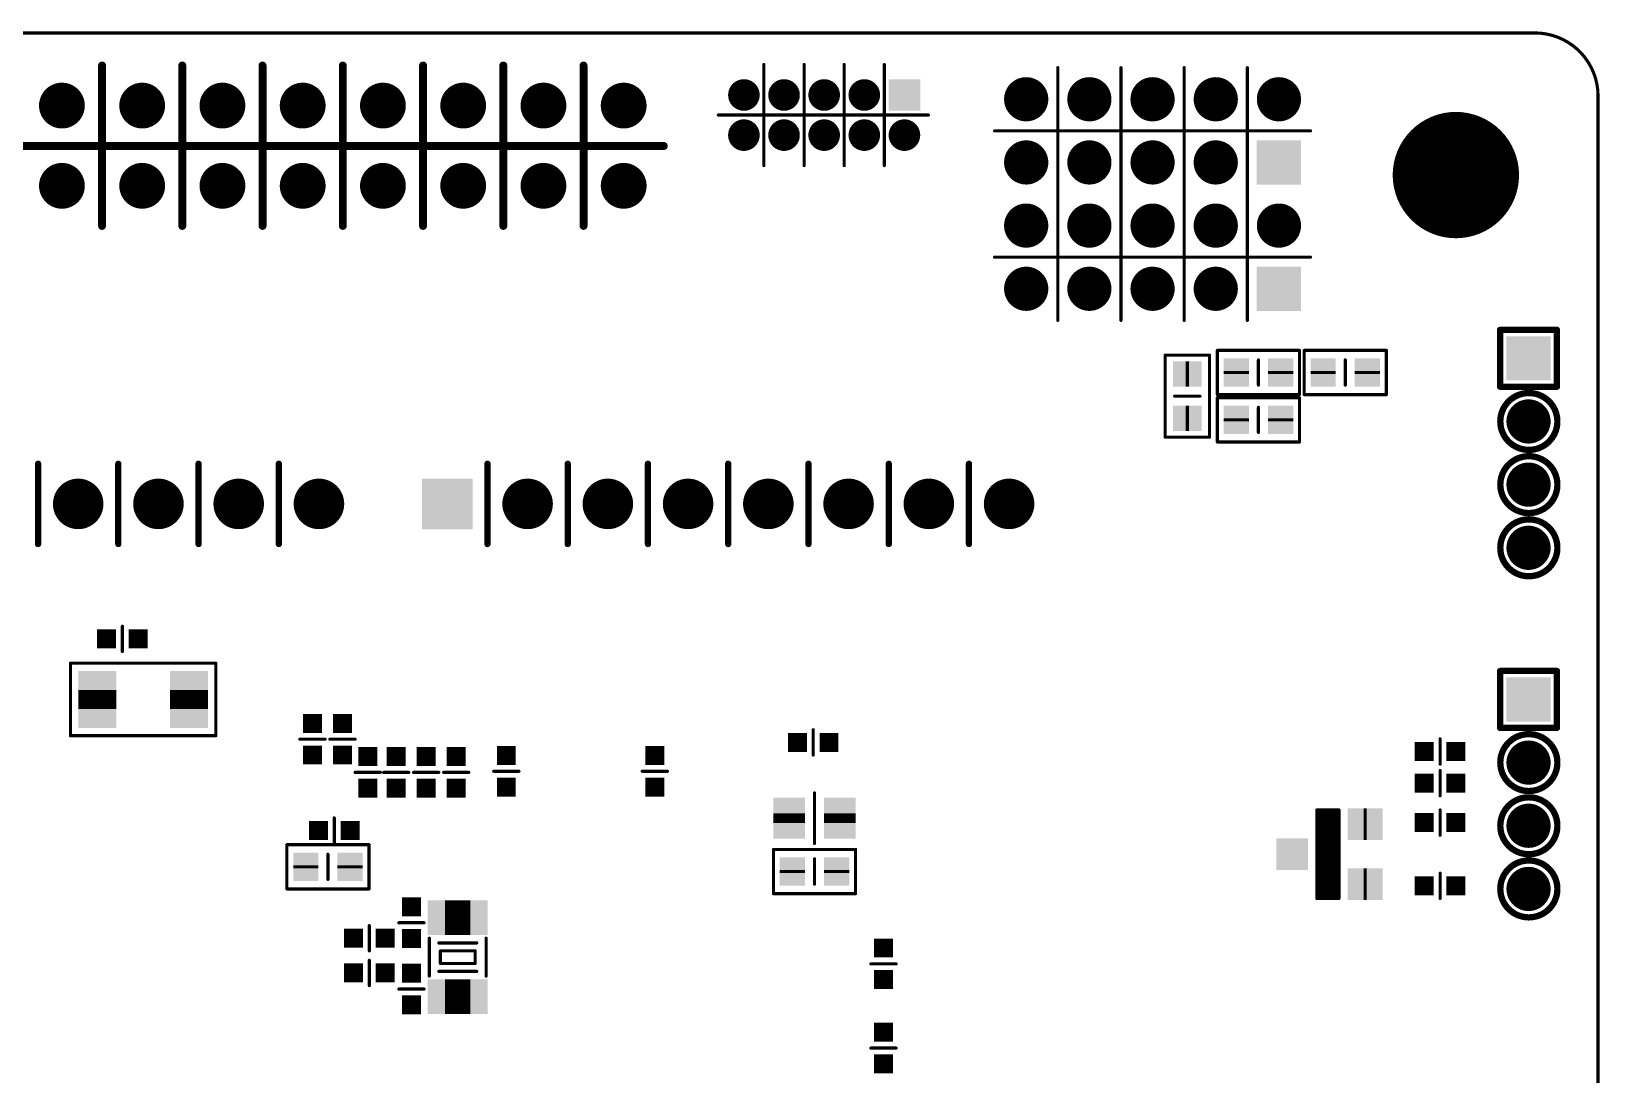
# Model space of a CAD drawing. Extents: x 100 to 205, y 100 to 175.
# Drawn here: x 155.41 to 205.05, y 142.02 to 175.05 of the extents above; entities that cross this region are included whole.
import ezdxf

# ---------------------------------------------------------------- set-up
doc = ezdxf.new("R2010")
doc.units = 0
doc.layers.get('0').update_dxf_attribs({"linetype": 'CONTINUOUS'})
doc.layers.add('MASK-BOTTOM_PHO', color=5, linetype='CONTINUOUS')
doc.layers.add('SILK-BOTTOM_PHO', color=14, linetype='CONTINUOUS')

# ---------------------------------------------------------------- blocks, each defined once
blk = doc.blocks.new('ROUND_31')
at = {"const_width": 0.5}
blk.add_lwpolyline([(-0.25, 0, 1), (0.25, 0, 1)], format="xyb", close=True, dxfattribs=at)
blk = doc.blocks.new('ROUND_32')
at = {"const_width": 1.999996}
blk.add_lwpolyline([(-0.999998, 0, 1), (0.999998, 0, 1)], format="xyb", close=True, dxfattribs=at)
blk = doc.blocks.new('SQUARE_33')
blk.add_solid([(0.499998, 0.499998), (0.499998, -0.499998), (-0.499998, 0.499998), (-0.499998, -0.499998)])
blk = doc.blocks.new('ROUND_130')
at = {"const_width": 0.700024}
blk.add_lwpolyline([(-0.350012, 0, 1), (0.350012, 0, 1)], format="xyb", close=True, dxfattribs=at)
blk = doc.blocks.new('SQUARE_132')
blk.add_solid([(0.700024, 0.700024), (0.700024, -0.700024), (-0.700024, 0.700024), (-0.700024, -0.700024)])
blk = doc.blocks.new('SQUARE_170')
blk.add_solid([(0.799972, 0.799972), (0.799972, -0.799972), (-0.799972, 0.799972), (-0.799972, -0.799972)])
blk = doc.blocks.new('ROUND_171')
at = {"const_width": 0.799972}
blk.add_lwpolyline([(-0.399986, 0, 1), (0.399986, 0, 1)], format="xyb", close=True, dxfattribs=at)
blk = doc.blocks.new('SQUARE_181')
blk.add_solid([(0.700024, 0.700024), (0.700024, -0.700024), (-0.700024, 0.700024), (-0.700024, -0.700024)])
blk = doc.blocks.new('ROUND_182')
at = {"const_width": 0.700024}
blk.add_lwpolyline([(-0.350012, 0, 1), (0.350012, 0, 1)], format="xyb", close=True, dxfattribs=at)
blk = doc.blocks.new('SQUARE_191')
blk.add_solid([(0.299974, 0.299974), (0.299974, -0.299974), (-0.299974, 0.299974), (-0.299974, -0.299974)])
blk = doc.blocks.new('ROUND_235')
at = {"const_width": 0.725042}
blk.add_lwpolyline([(-0.362522, 0, 1), (0.362522, 0, 1)], format="xyb", close=True, dxfattribs=at)
blk = doc.blocks.new('ROUND_1')
at = {"const_width": 0.050038}
blk.add_lwpolyline([(-0.025018, 0, 1), (0.025018, 0, 1)], format="xyb", close=True, dxfattribs=at)
blk = doc.blocks.new('SQUARE_48')
blk.add_solid([(0.599948, 0.599948), (0.599948, -0.599948), (-0.599948, 0.599948), (-0.599948, -0.599948)])
blk = doc.blocks.new('SQUARE_152')
blk.add_solid([(0.550036, 0.550036), (0.550036, -0.550036), (-0.550036, 0.550036), (-0.550036, -0.550036)])
blk = doc.blocks.new('SQUARE_188')
blk.add_solid([(0.40005, 0.40005), (0.40005, -0.40005), (-0.40005, 0.40005), (-0.40005, -0.40005)])
blk = doc.blocks.new('ROUND_6')
at = {"const_width": 0.099948}
blk.add_lwpolyline([(-0.049974, 0, 1), (0.049974, 0, 1)], format="xyb", close=True, dxfattribs=at)
blk = doc.blocks.new('ROUND_22')
at = {"const_width": 0.124968}
blk.add_lwpolyline([(-0.062484, 0, 1), (0.062484, 0, 1)], format="xyb", close=True, dxfattribs=at)

msp = doc.modelspace()

# ---------------------------------------------------------------- linework, layer by layer
at = {"layer": 'MASK-BOTTOM_PHO'}
for points, const_width in [([(102.00005, 174.999904), (203.000102, 174.999904)], 0.100076), ([(205.000098, 172.999908), (205.000098, 102.00005)], 0.100076), ([(192.049908, 164.200078), (191.950086, 164.200078)], 0.8001), ([(193.550032, 164.2999), (193.550032, 164.200078)], 0.8001), ([(194.95008, 164.2999), (194.95008, 164.200078)], 0.8001), ([(196.30009, 164.200078), (196.30009, 164.2999)], 0.8001), ([(197.699884, 164.200078), (197.699884, 164.2999)], 0.8001), ([(192.049908, 162.80003), (191.950086, 162.80003)], 0.8001), ([(193.550032, 162.799776), (193.550032, 162.700208)], 0.8001), ([(194.95008, 162.799776), (194.95008, 162.700208)], 0.8001), ([(157.500066, 154.200098), (157.500066, 153.599896)], 1.199896), ([(160.399984, 154.200098), (160.399984, 153.599896)], 1.199896), ([(179.399946, 150.288752), (179.399946, 149.988778)], 0.999996), ([(180.999892, 150.288752), (180.999892, 149.988778)], 0.999996), ([(197.579996, 149.949916), (197.680072, 149.949916)], 0.999996), ([(164.100002, 148.550122), (164.100002, 148.649944)], 0.8001), ([(165.50005, 148.550122), (165.50005, 148.649944)], 0.8001), ([(179.500022, 148.500338), (179.500022, 148.400516)], 0.8001), ([(180.90007, 148.500338), (180.90007, 148.400516)], 0.8001), ([(197.579996, 148.049996), (197.680072, 148.049996)], 0.999996), ([(169.30878, 146.9898), (168.50868, 146.9898)], 1.100072), ([(169.30878, 144.489932), (168.50868, 144.489932)], 1.100072)]:
    msp.add_lwpolyline(points, dxfattribs=dict(at, const_width=const_width))
at = {"layer": 'MASK-BOTTOM_PHO', "const_width": 0.100076}
msp.add_lwpolyline([(205.000098, 172.999908, 0.4142136), (203.000102, 174.999904)], format="xyb", dxfattribs=at)
at = {"layer": 'SILK-BOTTOM_PHO'}
for points, const_width in [([(102.00005, 174.999904), (203.000102, 174.999904)], 0.100076), ([(157.649926, 173.969934), (157.649926, 168.889934)], 0.249936), ([(160.189926, 173.969934), (160.189926, 168.889934)], 0.249936), ([(162.729926, 173.969934), (162.729926, 168.889934)], 0.249936), ([(165.269926, 173.969934), (165.269926, 168.889934)], 0.249936), ([(167.809926, 173.969934), (167.809926, 168.889934)], 0.249936), ([(170.349926, 173.969934), (170.349926, 168.889934)], 0.249936), ([(172.889926, 173.969934), (172.889926, 168.889934)], 0.249936), ([(178.597814, 170.800014), (178.597814, 173.999906)], 0.100076), ([(179.870354, 170.800014), (179.870354, 173.999906)], 0.100076), ([(181.140354, 170.800014), (181.140354, 173.999906)], 0.100076), ([(182.410354, 170.800014), (182.410354, 173.999906)], 0.100076), ([(187.900056, 169.900092), (187.900056, 173.900084)], 0.100076), ([(189.900052, 169.900092), (189.900052, 173.900084)], 0.100076), ([(191.900048, 169.900092), (191.900048, 173.900084)], 0.100076), ([(193.900044, 169.900092), (193.900044, 173.900084)], 0.100076), ([(205.000098, 172.999908), (205.000098, 102.00005)], 0.100076), ([(183.805322, 172.39996), (177.155348, 172.39996)], 0.100076), ([(195.90004, 171.900088), (185.90006, 171.900088)], 0.100076), ([(150.154894, 171.420028), (175.429926, 171.420028)], 0.249936), ([(187.900056, 165.9001), (187.900056, 169.900092)], 0.100076), ([(189.900052, 165.9001), (189.900052, 169.900092)], 0.100076), ([(191.900048, 165.9001), (191.900048, 169.900092)], 0.100076), ([(193.900044, 165.9001), (193.900044, 169.900092)], 0.100076), ([(195.90004, 167.900096), (185.90006, 167.900096)], 0.100076), ([(201.900028, 163.800028), (201.900028, 165.600126)], 0.199898), ([(201.900028, 165.600126), (202.849988, 165.600126)], 0.199898), ([(202.849988, 165.600126), (203.699872, 165.600126)], 0.199898), ([(203.699872, 165.600126), (203.699872, 163.800028)], 0.199898), ([(192.699894, 164.800026), (191.3001, 164.800026)], 0.100076), ([(191.3001, 164.800026), (191.3001, 162.200082)], 0.100076), ([(192.699894, 162.500056), (192.699894, 164.800026)], 0.100076), ([(195.250054, 164.949886), (192.950084, 164.949886)], 0.100076), ([(192.950084, 164.949886), (192.950084, 163.550092)], 0.100076), ([(195.550028, 164.949886), (195.250054, 164.949886)], 0.100076), ([(195.550028, 163.550092), (195.550028, 164.949886)], 0.100076), ([(198.300086, 164.949886), (195.699888, 164.949886)], 0.100076), ([(195.699888, 164.949886), (195.699888, 163.550092)], 0.100076), ([(198.300086, 163.550092), (198.300086, 164.949886)], 0.100076), ([(194.250056, 164.649912), (194.250056, 163.850066)], 0.100076), ([(197.000114, 163.850066), (197.000114, 164.649912)], 0.100076), ([(203.699872, 163.800028), (201.900028, 163.800028)], 0.199898), ([(192.39992, 163.500054), (191.600074, 163.500054)], 0.100076), ([(192.950084, 163.550092), (195.550028, 163.550092)], 0.100076), ([(195.250054, 163.450016), (192.950084, 163.450016)], 0.100076), ([(192.950084, 163.450016), (192.950084, 162.049968)], 0.100076), ([(195.550028, 163.450016), (195.250054, 163.450016)], 0.100076), ([(195.550028, 162.049968), (195.550028, 163.450016)], 0.100076), ([(195.699888, 163.550092), (196.000116, 163.550092)], 0.100076), ([(196.000116, 163.550092), (198.300086, 163.550092)], 0.100076), ([(194.250056, 163.150042), (194.250056, 162.349942)], 0.100076), ([(192.699894, 162.200082), (192.699894, 162.500056)], 0.100076), ([(191.3001, 162.200082), (192.699894, 162.200082)], 0.100076), ([(192.950084, 162.049968), (195.550028, 162.049968)], 0.100076), ([(155.624784, 161.35985), (155.624784, 158.81985)], 0.199898), ([(158.164784, 161.35985), (158.164784, 158.81985)], 0.199898), ([(160.704784, 161.35985), (160.704784, 158.81985)], 0.199898), ([(163.244784, 161.35985), (163.244784, 158.81985)], 0.199898), ([(169.848784, 161.35985), (169.848784, 158.81985)], 0.199898), ([(172.388784, 161.35985), (172.388784, 158.81985)], 0.199898), ([(174.928784, 161.35985), (174.928784, 158.81985)], 0.199898), ([(177.468784, 161.35985), (177.468784, 158.81985)], 0.199898), ([(180.008784, 161.35985), (180.008784, 158.81985)], 0.199898), ([(182.548784, 161.35985), (182.548784, 158.81985)], 0.199898), ([(185.088784, 161.35985), (185.088784, 158.81985)], 0.199898), ([(158.293054, 155.416504), (158.293054, 156.216604)], 0.100076), ([(156.649928, 155.049982), (158.949898, 155.049982)], 0.100076), ([(156.649928, 152.750012), (156.649928, 155.049982)], 0.100076), ([(158.949898, 155.049982), (161.250122, 155.049982)], 0.100076), ([(161.250122, 155.049982), (161.250122, 152.750012)], 0.100076), ([(201.900028, 152.999948), (201.900028, 154.800046)], 0.199898), ([(201.900028, 154.800046), (202.849988, 154.800046)], 0.199898), ([(202.849988, 154.800046), (203.700126, 154.800046)], 0.199898), ([(203.700126, 154.800046), (203.700126, 152.999948)], 0.199898), ([(180.158898, 152.139904), (180.158898, 152.940004)], 0.100076), ([(203.700126, 152.999948), (201.900028, 152.999948)], 0.199898), ([(161.250122, 152.750012), (156.649928, 152.750012)], 0.100076), ([(164.70884, 152.639776), (163.90874, 152.639776)], 0.100076), ([(165.6588, 152.639776), (164.8587, 152.639776)], 0.100076), ([(200.000108, 152.649936), (200.000108, 151.85009)], 0.100076), ([(165.6588, 151.589994), (166.4589, 151.589994)], 0.100076), ([(167.358822, 151.589994), (166.558722, 151.589994)], 0.100076), ([(168.308782, 151.589994), (167.508682, 151.589994)], 0.100076), ([(168.458896, 151.589994), (169.258742, 151.589994)], 0.100076), ([(170.84548, 151.625554), (170.04538, 151.625554)], 0.100076), ([(175.54448, 151.625554), (174.74438, 151.625554)], 0.100076), ([(200.000108, 150.850092), (200.000108, 151.649938)], 0.100076), ([(180.200046, 149.338792), (180.200046, 150.938738)], 0.100076), ([(196.799962, 150.400004), (196.099938, 150.400004)], 0.100076), ([(196.099938, 150.400004), (196.099938, 147.599908)], 0.100076), ([(196.099938, 150.38959), (196.799962, 150.38959)], 0.100076), ([(196.799962, 147.599908), (196.799962, 150.400004)], 0.100076), ([(200.000108, 150.400004), (200.000108, 149.599904)], 0.100076), ([(164.999924, 150.150068), (164.999924, 149.349968)], 0.100076), ([(196.099938, 150.299674), (196.799962, 150.299674)], 0.100076), ([(196.099938, 150.209758), (196.799962, 150.209758)], 0.100076), ([(196.099938, 150.119588), (196.799962, 150.119588)], 0.100076), ([(196.099938, 150.029672), (196.799962, 150.029672)], 0.100076), ([(196.099938, 149.939756), (196.799962, 149.939756)], 0.100076), ([(196.099938, 149.849586), (196.799962, 149.849586)], 0.100076), ([(196.099938, 149.75967), (196.799962, 149.75967)], 0.100076), ([(196.099938, 149.669754), (196.799962, 149.669754)], 0.100076), ([(196.099938, 149.579584), (196.799962, 149.579584)], 0.100076), ([(196.099938, 149.489668), (196.799962, 149.489668)], 0.100076), ([(196.099938, 149.399752), (196.799962, 149.399752)], 0.100076), ([(166.099998, 149.29993), (163.500054, 149.29993)], 0.100076), ([(163.500054, 149.29993), (163.500054, 147.899882)], 0.100076), ([(164.800026, 148.20011), (164.800026, 148.999956)], 0.100076), ([(166.099998, 147.899882), (166.099998, 149.29993)], 0.100076), ([(181.200044, 149.150578), (178.900074, 149.150578)], 0.100076), ([(178.900074, 149.150578), (178.900074, 147.75053)], 0.100076), ([(181.500018, 149.150578), (181.200044, 149.150578)], 0.100076), ([(181.500018, 147.75053), (181.500018, 149.150578)], 0.100076), ([(196.099938, 149.309582), (196.799962, 149.309582)], 0.100076), ([(196.099938, 149.219666), (196.799962, 149.219666)], 0.100076), ([(196.099938, 149.12975), (196.799962, 149.12975)], 0.100076), ([(196.099938, 149.03958), (196.799962, 149.03958)], 0.100076), ([(196.099938, 148.949664), (196.799962, 148.949664)], 0.100076), ([(180.200046, 148.850604), (180.200046, 148.050504)], 0.100076), ([(196.099938, 148.859748), (196.799962, 148.859748)], 0.100076), ([(196.099938, 148.769578), (196.799962, 148.769578)], 0.100076), ([(196.099938, 148.679662), (196.799962, 148.679662)], 0.100076), ([(196.099938, 148.589746), (196.799962, 148.589746)], 0.100076), ([(196.099938, 148.499576), (196.799962, 148.499576)], 0.100076), ([(196.099938, 148.40966), (196.799962, 148.40966)], 0.100076), ([(200.000108, 148.400008), (200.000108, 147.599908)], 0.100076), ([(163.500054, 147.899882), (163.800028, 147.899882)], 0.100076), ([(163.800028, 147.899882), (166.099998, 147.899882)], 0.100076), ([(196.099938, 148.319744), (196.799962, 148.319744)], 0.100076), ([(196.099938, 148.229574), (196.799962, 148.229574)], 0.100076), ([(196.099938, 148.139658), (196.799962, 148.139658)], 0.100076), ([(196.099938, 148.049742), (196.799962, 148.049742)], 0.100076), ([(196.099938, 147.959572), (196.799962, 147.959572)], 0.100076), ([(178.900074, 147.75053), (181.500018, 147.75053)], 0.100076), ([(196.099938, 147.869656), (196.799962, 147.869656)], 0.100076), ([(196.099938, 147.77974), (196.799962, 147.77974)], 0.100076), ([(196.099938, 147.68957), (196.799962, 147.68957)], 0.100076), ([(196.099938, 147.599908), (196.799962, 147.599908)], 0.100076), ([(166.108888, 146.739864), (166.108888, 145.940018)], 0.100076), ([(167.842692, 146.82978), (167.042592, 146.82978)], 0.100076), ([(168.008808, 145.139918), (168.008808, 146.339814)], 0.100076), ([(168.308782, 146.189954), (169.508678, 146.189954)], 0.100076), ([(169.458894, 145.940018), (168.35882, 145.940018)], 0.100076), ([(168.35882, 145.940018), (168.35882, 145.539968)], 0.100076), ([(169.458894, 145.539968), (169.458894, 145.940018)], 0.100076), ([(169.808906, 145.139918), (169.808906, 146.339814)], 0.100076), ([(166.108888, 145.63979), (166.108888, 144.839944)], 0.100076), ([(168.35882, 145.539968), (169.458894, 145.539968)], 0.100076), ([(182.78348, 145.529554), (181.98338, 145.529554)], 0.100076), ([(168.308782, 145.289778), (169.508678, 145.289778)], 0.100076), ([(167.042592, 144.729708), (167.842692, 144.729708)], 0.100076), ([(181.98338, 142.862554), (182.78348, 142.862554)], 0.100076)]:
    msp.add_lwpolyline(points, dxfattribs=dict(at, const_width=const_width))
for points, const_width in [([(205.000098, 172.999908, 0.4142136), (203.000102, 174.999904)], 0.100076), ([(202.79995, 163.599876, 0.9929687), (202.79995, 161.800032)], 0.199898), ([(202.79995, 161.800032, 1.0139257), (202.79995, 163.599876)], 0.199898), ([(202.79995, 161.59988, 0.9929687), (202.79995, 159.800036)], 0.199898), ([(202.79995, 159.800036, 1.0139257), (202.79995, 161.59988)], 0.199898), ([(202.79995, 159.599884, 0.9929687), (202.79995, 157.80004)], 0.199898), ([(202.79995, 157.80004, 1.0139257), (202.79995, 159.599884)], 0.199898), ([(202.79995, 152.80005, 0.9929697), (202.79995, 150.999952)], 0.199898), ([(202.79995, 150.999952, 1.0139238), (202.79995, 152.80005)], 0.199898), ([(202.79995, 150.800054, 0.9929697), (202.79995, 148.999956)], 0.199898), ([(202.79995, 148.999956, 1.0139238), (202.79995, 150.800054)], 0.199898), ([(202.79995, 148.800058, 0.9929697), (202.79995, 146.99996)], 0.199898), ([(202.79995, 146.99996, 1.0139238), (202.79995, 148.800058)], 0.199898)]:
    msp.add_lwpolyline(points, format="xyb", dxfattribs=dict(at, const_width=const_width))

# ---------------------------------------------------------------- block references
at = {"layer": 'MASK-BOTTOM_PHO'}
for name, p in [('ROUND_1', (203.000102, 174.999904)), ('ROUND_1', (203.000102, 174.999904)), ('ROUND_235', (156.379926, 172.699934)), ('ROUND_235', (158.919926, 172.699934)), ('ROUND_235', (161.459926, 172.699934)), ('ROUND_235', (163.999926, 172.699934)), ('ROUND_235', (166.539926, 172.699934)), ('ROUND_235', (169.079926, 172.699934)), ('ROUND_235', (171.619926, 172.699934)), ('ROUND_235', (174.159926, 172.699934)), ('ROUND_31', (177.965354, 173.03496)), ('ROUND_31', (179.235354, 173.03496)), ('ROUND_31', (180.505354, 173.03496)), ('ROUND_31', (181.775354, 173.03496)), ('SQUARE_33', (183.045354, 173.03496)), ('ROUND_130', (186.900058, 172.900086)), ('ROUND_130', (188.900054, 172.900086)), ('ROUND_130', (190.90005, 172.900086)), ('ROUND_130', (192.900046, 172.900086)), ('ROUND_130', (194.900042, 172.900086)), ('ROUND_1', (205.000098, 172.999908)), ('ROUND_1', (205.000098, 172.999908)), ('ROUND_31', (177.965354, 171.76496)), ('ROUND_31', (179.235354, 171.76496)), ('ROUND_31', (180.505354, 171.76496)), ('ROUND_31', (181.775354, 171.76496)), ('ROUND_31', (183.045354, 171.76496)), ('ROUND_32', (200.49998, 170.50004)), ('ROUND_130', (186.900058, 170.90009)), ('ROUND_130', (188.900054, 170.90009)), ('ROUND_130', (190.90005, 170.90009)), ('ROUND_130', (192.900046, 170.90009)), ('SQUARE_132', (194.900042, 170.90009)), ('ROUND_235', (156.379926, 170.159934)), ('ROUND_235', (158.919926, 170.159934)), ('ROUND_235', (161.459926, 170.159934)), ('ROUND_235', (163.999926, 170.159934)), ('ROUND_235', (166.539926, 170.159934)), ('ROUND_235', (169.079926, 170.159934)), ('ROUND_235', (171.619926, 170.159934)), ('ROUND_235', (174.159926, 170.159934)), ('ROUND_130', (186.900058, 168.900094)), ('ROUND_130', (188.900054, 168.900094)), ('ROUND_130', (190.90005, 168.900094)), ('ROUND_130', (192.900046, 168.900094)), ('ROUND_130', (194.900042, 168.900094)), ('ROUND_130', (186.900058, 166.900098)), ('ROUND_130', (188.900054, 166.900098)), ('ROUND_130', (190.90005, 166.900098)), ('ROUND_130', (192.900046, 166.900098)), ('SQUARE_132', (194.900042, 166.900098)), ('SQUARE_181', (202.79995, 164.69995)), ('SQUARE_188', (191.950086, 164.200078)), ('SQUARE_188', (192.049908, 164.200078)), ('SQUARE_188', (193.550032, 164.2999)), ('SQUARE_188', (193.550032, 164.200078)), ('SQUARE_188', (194.95008, 164.2999)), ('SQUARE_188', (194.95008, 164.200078)), ('SQUARE_188', (196.30009, 164.2999)), ('SQUARE_188', (196.30009, 164.200078)), ('SQUARE_188', (197.699884, 164.2999)), ('SQUARE_188', (197.699884, 164.200078)), ('ROUND_182', (202.79995, 162.699954)), ('SQUARE_188', (191.950086, 162.80003)), ('SQUARE_188', (192.049908, 162.80003)), ('SQUARE_188', (193.550032, 162.799776)), ('SQUARE_188', (193.550032, 162.700208)), ('SQUARE_188', (194.95008, 162.799776)), ('SQUARE_188', (194.95008, 162.700208)), ('ROUND_182', (202.79995, 160.699958)), ('ROUND_171', (156.894784, 160.08985)), ('ROUND_171', (159.434784, 160.08985)), ('ROUND_171', (161.974784, 160.08985)), ('ROUND_171', (164.514784, 160.08985)), ('SQUARE_170', (168.578784, 160.08985)), ('ROUND_171', (171.118784, 160.08985)), ('ROUND_171', (173.658784, 160.08985)), ('ROUND_171', (176.198784, 160.08985)), ('ROUND_171', (178.738784, 160.08985)), ('ROUND_171', (181.278784, 160.08985)), ('ROUND_171', (183.818784, 160.08985)), ('ROUND_171', (186.358784, 160.08985)), ('ROUND_182', (202.79995, 158.699962)), ('SQUARE_191', (157.792928, 155.816554)), ('SQUARE_191', (158.792926, 155.816554)), ('SQUARE_48', (157.500066, 154.200098)), ('SQUARE_48', (160.399984, 154.200098)), ('SQUARE_181', (202.79995, 153.900124)), ('SQUARE_48', (157.500066, 153.599896)), ('SQUARE_48', (160.399984, 153.599896)), ('SQUARE_191', (164.30879, 153.139902)), ('SQUARE_191', (165.25875, 153.139902)), ('SQUARE_191', (164.30879, 152.139904)), ('SQUARE_191', (165.25875, 152.139904)), ('SQUARE_191', (166.05885, 152.089866)), ('SQUARE_191', (166.958772, 152.089866)), ('SQUARE_191', (167.908732, 152.089866)), ('SQUARE_191', (168.858692, 152.089866)), ('SQUARE_191', (170.44543, 152.125426)), ('SQUARE_191', (175.14443, 152.125426)), ('SQUARE_191', (179.658772, 152.539954)), ('SQUARE_191', (180.65877, 152.539954)), ('SQUARE_191', (199.499982, 152.249886)), ('SQUARE_191', (200.49998, 152.249886)), ('ROUND_182', (202.79995, 151.899874)), ('SQUARE_191', (170.44543, 151.125428)), ('SQUARE_191', (175.14443, 151.125428)), ('SQUARE_191', (199.499982, 151.249888)), ('SQUARE_191', (200.49998, 151.249888)), ('SQUARE_191', (166.05885, 151.089868)), ('SQUARE_191', (166.958772, 151.089868)), ('SQUARE_191', (167.908732, 151.089868)), ('SQUARE_191', (168.858692, 151.089868)), ('SQUARE_33', (179.399946, 150.288752)), ('SQUARE_33', (179.399946, 149.988778)), ('SQUARE_33', (180.999892, 150.288752)), ('SQUARE_33', (180.999892, 149.988778)), ('SQUARE_33', (197.579996, 149.949916)), ('SQUARE_33', (197.680072, 149.949916)), ('ROUND_182', (202.79995, 149.899878)), ('SQUARE_191', (164.500052, 149.750018)), ('SQUARE_191', (165.50005, 149.750018)), ('SQUARE_191', (199.499982, 149.999954)), ('SQUARE_191', (200.49998, 149.999954)), ('SQUARE_33', (195.319904, 148.999956)), ('SQUARE_188', (164.100002, 148.649944)), ('SQUARE_188', (164.100002, 148.550122)), ('SQUARE_188', (165.50005, 148.649944)), ('SQUARE_188', (165.50005, 148.550122)), ('SQUARE_188', (179.500022, 148.500338)), ('SQUARE_188', (179.500022, 148.400516)), ('SQUARE_188', (180.90007, 148.500338)), ('SQUARE_188', (180.90007, 148.400516)), ('SQUARE_33', (197.579996, 148.049996)), ('SQUARE_33', (197.680072, 148.049996)), ('ROUND_182', (202.79995, 147.899882)), ('SQUARE_191', (199.499982, 147.999958)), ('SQUARE_191', (200.49998, 147.999958)), ('SQUARE_191', (167.442642, 147.329906)), ('SQUARE_152', (168.50868, 146.9898)), ('SQUARE_152', (169.30878, 146.9898)), ('SQUARE_191', (165.608762, 146.339814)), ('SQUARE_191', (166.60876, 146.339814)), ('SQUARE_191', (167.442642, 146.329908)), ('SQUARE_191', (182.38343, 146.029426)), ('SQUARE_191', (165.608762, 145.239994)), ('SQUARE_191', (166.60876, 145.239994)), ('SQUARE_191', (167.442642, 145.229834)), ('SQUARE_152', (168.50868, 144.489932)), ('SQUARE_152', (169.30878, 144.489932)), ('SQUARE_191', (182.38343, 145.029428)), ('SQUARE_191', (167.442642, 144.229836)), ('SQUARE_191', (182.38343, 143.362426)), ('SQUARE_191', (182.38343, 142.362428))]:
    msp.add_blockref(name, p, dxfattribs=at)
at = {"layer": 'SILK-BOTTOM_PHO'}
for name, p in [('ROUND_1', (203.000102, 174.999904)), ('ROUND_1', (203.000102, 174.999904)), ('ROUND_22', (157.649926, 173.969934)), ('ROUND_22', (160.189926, 173.969934)), ('ROUND_22', (162.729926, 173.969934)), ('ROUND_22', (165.269926, 173.969934)), ('ROUND_22', (167.809926, 173.969934)), ('ROUND_22', (170.349926, 173.969934)), ('ROUND_22', (172.889926, 173.969934)), ('ROUND_1', (178.597814, 173.999906)), ('ROUND_1', (179.870354, 173.999906)), ('ROUND_1', (181.140354, 173.999906)), ('ROUND_1', (182.410354, 173.999906)), ('ROUND_1', (187.900056, 173.900084)), ('ROUND_1', (189.900052, 173.900084)), ('ROUND_1', (191.900048, 173.900084)), ('ROUND_1', (193.900044, 173.900084)), ('ROUND_1', (205.000098, 172.999908)), ('ROUND_1', (205.000098, 172.999908)), ('ROUND_1', (177.155348, 172.39996)), ('ROUND_1', (183.805322, 172.39996)), ('ROUND_1', (185.90006, 171.900088)), ('ROUND_1', (195.90004, 171.900088)), ('ROUND_22', (175.429926, 171.420028)), ('ROUND_1', (178.597814, 170.800014)), ('ROUND_1', (179.870354, 170.800014)), ('ROUND_1', (181.140354, 170.800014)), ('ROUND_1', (182.410354, 170.800014)), ('ROUND_1', (187.900056, 169.900092)), ('ROUND_1', (187.900056, 169.900092)), ('ROUND_1', (189.900052, 169.900092)), ('ROUND_1', (189.900052, 169.900092)), ('ROUND_1', (191.900048, 169.900092)), ('ROUND_1', (191.900048, 169.900092)), ('ROUND_1', (193.900044, 169.900092)), ('ROUND_1', (193.900044, 169.900092)), ('ROUND_22', (157.649926, 168.889934)), ('ROUND_22', (160.189926, 168.889934)), ('ROUND_22', (162.729926, 168.889934)), ('ROUND_22', (165.269926, 168.889934)), ('ROUND_22', (167.809926, 168.889934)), ('ROUND_22', (170.349926, 168.889934)), ('ROUND_22', (172.889926, 168.889934)), ('ROUND_1', (185.90006, 167.900096)), ('ROUND_1', (195.90004, 167.900096)), ('ROUND_1', (187.900056, 165.9001)), ('ROUND_1', (189.900052, 165.9001)), ('ROUND_1', (191.900048, 165.9001)), ('ROUND_1', (193.900044, 165.9001)), ('ROUND_6', (201.900028, 165.600126)), ('ROUND_6', (202.849988, 165.600126)), ('ROUND_6', (202.849988, 165.600126)), ('ROUND_6', (203.699872, 165.600126)), ('ROUND_1', (191.3001, 164.800026)), ('ROUND_1', (192.699894, 164.800026)), ('ROUND_1', (192.950084, 164.949886)), ('ROUND_1', (195.250054, 164.949886)), ('ROUND_1', (195.550028, 164.949886)), ('ROUND_1', (195.550028, 164.949886)), ('ROUND_1', (195.699888, 164.949886)), ('ROUND_1', (198.300086, 164.949886)), ('ROUND_1', (194.250056, 164.649912)), ('ROUND_1', (197.000114, 164.649912)), ('ROUND_1', (194.250056, 163.850066)), ('ROUND_1', (197.000114, 163.850066)), ('ROUND_6', (201.900028, 163.800028)), ('ROUND_6', (203.699872, 163.800028)), ('ROUND_1', (191.600074, 163.500054)), ('ROUND_1', (192.39992, 163.500054)), ('ROUND_1', (192.950084, 163.550092)), ('ROUND_1', (192.950084, 163.450016)), ('ROUND_1', (195.250054, 163.450016)), ('ROUND_1', (195.550028, 163.550092)), ('ROUND_1', (195.550028, 163.450016)), ('ROUND_1', (195.550028, 163.450016)), ('ROUND_1', (195.699888, 163.550092)), ('ROUND_1', (195.699888, 163.550092)), ('ROUND_1', (196.000116, 163.550092)), ('ROUND_1', (198.300086, 163.550092)), ('ROUND_6', (202.79995, 163.599876)), ('ROUND_6', (202.79995, 163.599876)), ('ROUND_1', (194.250056, 163.150042)), ('ROUND_1', (192.699894, 162.500056)), ('ROUND_1', (194.250056, 162.349942)), ('ROUND_1', (191.3001, 162.200082)), ('ROUND_1', (192.699894, 162.200082)), ('ROUND_1', (192.699894, 162.200082)), ('ROUND_1', (192.950084, 162.049968)), ('ROUND_1', (195.550028, 162.049968)), ('ROUND_6', (202.79995, 161.800032)), ('ROUND_6', (202.79995, 161.800032)), ('ROUND_6', (155.624784, 161.35985)), ('ROUND_6', (158.164784, 161.35985)), ('ROUND_6', (160.704784, 161.35985)), ('ROUND_6', (163.244784, 161.35985)), ('ROUND_6', (169.848784, 161.35985)), ('ROUND_6', (172.388784, 161.35985)), ('ROUND_6', (174.928784, 161.35985)), ('ROUND_6', (177.468784, 161.35985)), ('ROUND_6', (180.008784, 161.35985)), ('ROUND_6', (182.548784, 161.35985)), ('ROUND_6', (185.088784, 161.35985)), ('ROUND_6', (202.79995, 161.59988)), ('ROUND_6', (202.79995, 161.59988)), ('ROUND_6', (202.79995, 159.800036)), ('ROUND_6', (202.79995, 159.800036)), ('ROUND_6', (202.79995, 159.599884)), ('ROUND_6', (202.79995, 159.599884)), ('ROUND_6', (155.624784, 158.81985)), ('ROUND_6', (158.164784, 158.81985)), ('ROUND_6', (160.704784, 158.81985)), ('ROUND_6', (163.244784, 158.81985)), ('ROUND_6', (169.848784, 158.81985)), ('ROUND_6', (172.388784, 158.81985)), ('ROUND_6', (174.928784, 158.81985)), ('ROUND_6', (177.468784, 158.81985)), ('ROUND_6', (180.008784, 158.81985)), ('ROUND_6', (182.548784, 158.81985)), ('ROUND_6', (185.088784, 158.81985)), ('ROUND_6', (202.79995, 157.80004)), ('ROUND_6', (202.79995, 157.80004)), ('ROUND_1', (158.293054, 156.216604)), ('ROUND_1', (158.293054, 155.416504)), ('ROUND_1', (156.649928, 155.049982)), ('ROUND_1', (156.649928, 155.049982)), ('ROUND_1', (158.949898, 155.049982)), ('ROUND_1', (161.250122, 155.049982)), ('ROUND_6', (201.900028, 154.800046)), ('ROUND_6', (202.849988, 154.800046)), ('ROUND_6', (202.849988, 154.800046)), ('ROUND_6', (203.700126, 154.800046)), ('ROUND_1', (180.158898, 152.940004)), ('ROUND_6', (201.900028, 152.999948)), ('ROUND_6', (202.79995, 152.80005)), ('ROUND_6', (202.79995, 152.80005)), ('ROUND_6', (203.700126, 152.999948)), ('ROUND_1', (156.649928, 152.750012)), ('ROUND_1', (161.250122, 152.750012)), ('ROUND_1', (163.90874, 152.639776)), ('ROUND_1', (164.70884, 152.639776)), ('ROUND_1', (164.8587, 152.639776)), ('ROUND_1', (165.6588, 152.639776)), ('ROUND_1', (200.000108, 152.649936)), ('ROUND_1', (180.158898, 152.139904)), ('ROUND_1', (200.000108, 151.85009)), ('ROUND_1', (165.6588, 151.589994)), ('ROUND_1', (166.4589, 151.589994)), ('ROUND_1', (166.558722, 151.589994)), ('ROUND_1', (167.358822, 151.589994)), ('ROUND_1', (167.508682, 151.589994)), ('ROUND_1', (168.308782, 151.589994)), ('ROUND_1', (168.458896, 151.589994)), ('ROUND_1', (169.258742, 151.589994)), ('ROUND_1', (170.04538, 151.625554)), ('ROUND_1', (170.84548, 151.625554)), ('ROUND_1', (174.74438, 151.625554)), ('ROUND_1', (175.54448, 151.625554)), ('ROUND_1', (200.000108, 151.649938)), ('ROUND_1', (180.200046, 150.938738)), ('ROUND_1', (200.000108, 150.850092)), ('ROUND_6', (202.79995, 150.999952)), ('ROUND_6', (202.79995, 150.999952)), ('ROUND_6', (202.79995, 150.800054)), ('ROUND_6', (202.79995, 150.800054)), ('ROUND_1', (196.099938, 150.400004)), ('ROUND_1', (196.099938, 150.38959)), ('ROUND_1', (196.799962, 150.400004)), ('ROUND_1', (196.799962, 150.38959)), ('ROUND_1', (200.000108, 150.400004)), ('ROUND_1', (164.999924, 150.150068)), ('ROUND_1', (196.099938, 150.299674)), ('ROUND_1', (196.099938, 150.209758)), ('ROUND_1', (196.099938, 150.119588)), ('ROUND_1', (196.099938, 150.029672)), ('ROUND_1', (196.099938, 149.939756)), ('ROUND_1', (196.799962, 150.299674)), ('ROUND_1', (196.799962, 150.209758)), ('ROUND_1', (196.799962, 150.119588)), ('ROUND_1', (196.799962, 150.029672)), ('ROUND_1', (196.799962, 149.939756)), ('ROUND_1', (196.099938, 149.849586)), ('ROUND_1', (196.099938, 149.75967)), ('ROUND_1', (196.099938, 149.669754)), ('ROUND_1', (196.099938, 149.579584)), ('ROUND_1', (196.099938, 149.489668)), ('ROUND_1', (196.099938, 149.399752)), ('ROUND_1', (196.799962, 149.849586)), ('ROUND_1', (196.799962, 149.75967)), ('ROUND_1', (196.799962, 149.669754)), ('ROUND_1', (196.799962, 149.579584)), ('ROUND_1', (196.799962, 149.489668)), ('ROUND_1', (196.799962, 149.399752)), ('ROUND_1', (200.000108, 149.599904)), ('ROUND_1', (163.500054, 149.29993)), ('ROUND_1', (164.800026, 148.999956)), ('ROUND_1', (164.999924, 149.349968)), ('ROUND_1', (166.099998, 149.29993)), ('ROUND_1', (178.900074, 149.150578)), ('ROUND_1', (180.200046, 149.338792)), ('ROUND_1', (181.200044, 149.150578)), ('ROUND_1', (181.500018, 149.150578)), ('ROUND_1', (181.500018, 149.150578)), ('ROUND_1', (196.099938, 149.309582)), ('ROUND_1', (196.099938, 149.219666)), ('ROUND_1', (196.099938, 149.12975)), ('ROUND_1', (196.099938, 149.03958)), ('ROUND_1', (196.099938, 148.949664)), ('ROUND_1', (196.799962, 149.309582)), ('ROUND_1', (196.799962, 149.219666)), ('ROUND_1', (196.799962, 149.12975)), ('ROUND_1', (196.799962, 149.03958)), ('ROUND_1', (196.799962, 148.949664)), ('ROUND_6', (202.79995, 148.999956)), ('ROUND_6', (202.79995, 148.999956)), ('ROUND_1', (180.200046, 148.850604)), ('ROUND_1', (196.099938, 148.859748)), ('ROUND_1', (196.099938, 148.769578)), ('ROUND_1', (196.099938, 148.679662)), ('ROUND_1', (196.099938, 148.589746)), ('ROUND_1', (196.099938, 148.499576)), ('ROUND_1', (196.099938, 148.40966)), ('ROUND_1', (196.799962, 148.859748)), ('ROUND_1', (196.799962, 148.769578)), ('ROUND_1', (196.799962, 148.679662)), ('ROUND_1', (196.799962, 148.589746)), ('ROUND_1', (196.799962, 148.499576)), ('ROUND_1', (196.799962, 148.40966)), ('ROUND_1', (200.000108, 148.400008)), ('ROUND_6', (202.79995, 148.800058)), ('ROUND_6', (202.79995, 148.800058)), ('ROUND_1', (163.500054, 147.899882)), ('ROUND_1', (163.500054, 147.899882)), ('ROUND_1', (163.800028, 147.899882)), ('ROUND_1', (164.800026, 148.20011)), ('ROUND_1', (166.099998, 147.899882)), ('ROUND_1', (180.200046, 148.050504)), ('ROUND_1', (196.099938, 148.319744)), ('ROUND_1', (196.099938, 148.229574)), ('ROUND_1', (196.099938, 148.139658)), ('ROUND_1', (196.099938, 148.049742)), ('ROUND_1', (196.099938, 147.959572)), ('ROUND_1', (196.799962, 148.319744)), ('ROUND_1', (196.799962, 148.229574)), ('ROUND_1', (196.799962, 148.139658)), ('ROUND_1', (196.799962, 148.049742)), ('ROUND_1', (196.799962, 147.959572)), ('ROUND_1', (178.900074, 147.75053)), ('ROUND_1', (181.500018, 147.75053)), ('ROUND_1', (196.099938, 147.869656)), ('ROUND_1', (196.099938, 147.77974)), ('ROUND_1', (196.099938, 147.68957)), ('ROUND_1', (196.099938, 147.599908)), ('ROUND_1', (196.799962, 147.869656)), ('ROUND_1', (196.799962, 147.77974)), ('ROUND_1', (196.799962, 147.68957)), ('ROUND_1', (196.799962, 147.599908)), ('ROUND_1', (196.799962, 147.599908)), ('ROUND_1', (200.000108, 147.599908)), ('ROUND_6', (202.79995, 146.99996)), ('ROUND_6', (202.79995, 146.99996)), ('ROUND_1', (166.108888, 146.739864)), ('ROUND_1', (167.042592, 146.82978)), ('ROUND_1', (167.842692, 146.82978)), ('ROUND_1', (166.108888, 145.940018)), ('ROUND_1', (168.008808, 146.339814)), ('ROUND_1', (168.308782, 146.189954)), ('ROUND_1', (168.35882, 145.940018)), ('ROUND_1', (169.458894, 145.940018)), ('ROUND_1', (169.508678, 146.189954)), ('ROUND_1', (169.808906, 146.339814)), ('ROUND_1', (166.108888, 145.63979)), ('ROUND_1', (168.35882, 145.539968)), ('ROUND_1', (168.35882, 145.539968)), ('ROUND_1', (169.458894, 145.539968)), ('ROUND_1', (181.98338, 145.529554)), ('ROUND_1', (182.78348, 145.529554)), ('ROUND_1', (168.008808, 145.139918)), ('ROUND_1', (168.308782, 145.289778)), ('ROUND_1', (169.508678, 145.289778)), ('ROUND_1', (169.808906, 145.139918)), ('ROUND_1', (166.108888, 144.839944)), ('ROUND_1', (167.042592, 144.729708)), ('ROUND_1', (167.842692, 144.729708)), ('ROUND_1', (181.98338, 142.862554)), ('ROUND_1', (182.78348, 142.862554))]:
    msp.add_blockref(name, p, dxfattribs=at)

doc.saveas('drawing.dxf')
